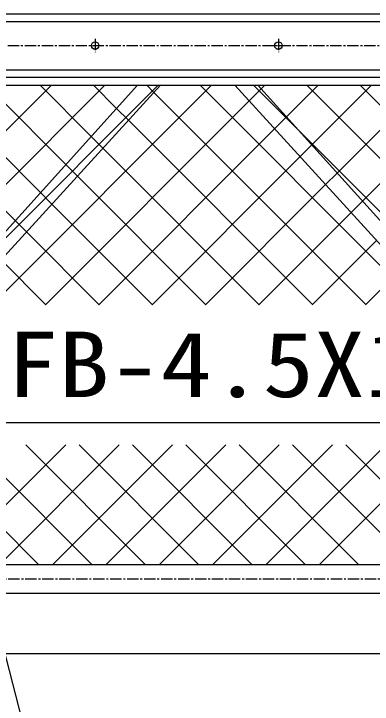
# Model space of a CAD drawing. Units: millimetres, scale not verified. Extents: x -5940 to 5940, y -4200 to 4200.
# Drawn here: x -3472 to -2997, y -2035 to -1121 of the extents above; entities that cross this region are included whole.
import ezdxf
from ezdxf.enums import TextEntityAlignment as Align

# ---------------------------------------------------------------- set-up
doc = ezdxf.new("R2010")
doc.units = ezdxf.units.MM
doc.header["$LTSCALE"] = 20
doc.linetypes.add('USER2', pattern=[1.125, 0.75, -0.125, 0.125, -0.125])
for name, color, linetype, lineweight in [('0-0_6文字', 7, 'Continuous', 25), ('0-6_2網', 2, 'Continuous', 25), ('0-8_0', 7, 'Continuous', 25), ('0-9_1部材', 7, 'Continuous', 25), ('0-A_中心線', 1, 'USER2', 25), ('0-C_8部品', 7, 'Continuous', 25), ('0-E_GL', 7, 'Continuous', 25)]:
    doc.layers.add(name, color=color, linetype=linetype, lineweight=lineweight)
doc.styles.add('ＭＳ ゴシック', font='')
doc.styles.get('ＭＳ ゴシック').set_extended_font_data('MS Gothic')

msp = doc.modelspace()

# ---------------------------------------------------------------- linework, layer by layer
at = {"layer": '0-0_6文字'}
for points in [[(-2975.09, -1662.45), (-3487.86, -1662.45), (-3546.88, -1510.15)], [(-2693.51, -2218.87), (-3419.05, -2218.87), (-3507.23, -1877.2)]]:
    msp.add_lwpolyline(points, dxfattribs=at)
at = {"layer": '0-6_2網'}
for p, q in [((-3858.93, -1723.04), (-3351.51, -1215.62)), ((-3858.93, -1652.33), (-3422.22, -1215.62)), ((-3802.48, -1808.01), (-3210.09, -1215.62)), ((-3470.21, -1394.87), (-3649.45, -1215.62)), ((-3436.6, -1357.76), (-3578.74, -1215.62)), ((-3567.73, -1502.55), (-3280.8, -1215.62)), ((-3403, -1320.65), (-3508.03, -1215.62)), ((-3335.79, -1246.44), (-3366.61, -1215.62)), ((-3286.43, -1225.09), (-3295.9, -1215.62)), ((-2692.27, -1748.54), (-3225.19, -1215.62)), ((-3160.02, -1236.26), (-3144.31, -1220.55)), ((-3093.98, -1276.12), (-3154.48, -1215.62)), ((-3144.31, -1220.55), (-3139.38, -1215.62)), ((-3110.7, -1257.66), (-3068.67, -1215.62)), ((-2597.73, -1701.66), (-3083.77, -1215.62)), ((-3077.1, -1294.76), (-2997.96, -1215.62)), ((-3043.49, -1331.87), (-2927.25, -1215.62)), ((-2597.73, -1630.95), (-3013.06, -1215.62)), ((-3009.89, -1368.98), (-2856.54, -1215.62)), ((-3005.17, -1506.36), (-3286.43, -1225.09)), ((-3430.11, -1506.36), (-3160.02, -1236.26)), ((-3320.18, -1262.05), (-3335.79, -1246.44)), ((-3126.27, -1273.23), (-3110.7, -1257.66)), ((-3075.88, -1506.36), (-3320.18, -1262.05)), ((-3359.4, -1506.36), (-3126.27, -1273.23)), ((-2618.23, -1751.87), (-3093.98, -1276.12)), ((-3092.52, -1310.19), (-3077.1, -1294.76)), ((-3146.59, -1506.36), (-3353.93, -1299.01)), ((-3288.69, -1506.36), (-3092.52, -1310.19)), ((-3387.68, -1335.98), (-3403, -1320.65)), ((-3058.77, -1347.15), (-3043.49, -1331.87)), ((-3217.3, -1506.36), (-3387.68, -1335.98)), ((-3217.98, -1506.36), (-3058.77, -1347.15)), ((-3421.43, -1372.94), (-3436.6, -1357.76)), ((-3025.02, -1384.11), (-3009.89, -1368.98)), ((-3288.01, -1506.36), (-3421.43, -1372.94)), ((-3147.27, -1506.36), (-3025.02, -1384.11)), ((-3455.18, -1409.9), (-3470.21, -1394.87)), ((-3358.72, -1506.36), (-3455.18, -1409.9)), ((-3076.56, -1506.36), (-2991.28, -1421.07)), ((-3429.43, -1506.36), (-3488.92, -1446.86)), ((-3005.85, -1506.36), (-2957.53, -1458.03)), ((-3368.61, -1850.02), (-3623.92, -1594.71)), ((-3066.67, -1850.02), (-2822.53, -1605.88)), ((-3439.32, -1850.02), (-3657.67, -1631.67)), ((-3561.65, -1850.02), (-3403.23, -1691.6)), ((-3490.94, -1850.02), (-3332.52, -1691.6)), ((-3297.9, -1850.02), (-3456.32, -1691.6)), ((-3420.22, -1850.02), (-3261.8, -1691.6)), ((-3227.19, -1850.02), (-3385.61, -1691.6)), ((-3349.51, -1850.02), (-3191.09, -1691.6)), ((-3156.47, -1850.02), (-3314.89, -1691.6)), ((-3278.8, -1850.02), (-3120.38, -1691.6)), ((-3085.76, -1850.02), (-3244.18, -1691.6)), ((-3208.09, -1850.02), (-3049.67, -1691.6)), ((-3015.05, -1850.02), (-3173.47, -1691.6)), ((-3137.38, -1850.02), (-2978.96, -1691.6)), ((-2944.34, -1850.02), (-3102.76, -1691.6)), ((-2873.63, -1850.02), (-3032.05, -1691.6))]:
    msp.add_line(p, q, dxfattribs=at)
msp.add_lwpolyline([(-3353.93, -1299.01), (-3369.4, -1283.55), (-3437.32, -1215.62)], dxfattribs=at)
at = {"layer": '0-8_0'}
for p, q in [((-3886.23, -1131.12), (-2898.23, -1131.12)), ((-3886.23, -1195.12), (-2898.23, -1195.12))]:
    msp.add_line(p, q, dxfattribs=at)
at = {"layer": '0-9_1部材'}
for p, q in [((-3886.23, -1121.12), (-2569.23, -1121.12)), ((-3886.23, -1205.12), (-2637.98, -1205.12)), ((-3886.23, -1215.62), (-2637.98, -1215.62)), ((-3824.46, -1786.04), (-3307.88, -1215.62)), ((-3810.95, -1799.54), (-3277.78, -1215.62)), ((-2645.7, -1799.54), (-3178.87, -1215.62)), ((-2632.19, -1786.04), (-3148.77, -1215.62)), ((-3785.43, -1850.02), (-2671.23, -1850.02)), ((-3785.43, -1888.12), (-2671.23, -1888.12))]:
    msp.add_line(p, q, dxfattribs=at)
at = {"layer": '0-A_中心線'}
for p, q in [((-3952.54, -1163.12), (-1062.68, -1163.12)), ((-3951.84, -1869.07), (-1061.11, -1869.07))]:
    msp.add_line(p, q, dxfattribs=at)
at = {"layer": '0-C_8部品', "color": 1, "linetype": 'USER2'}
for p, q in [((-3364.23, -1154.12), (-3364.23, -1172.12)), ((-3121.23, -1154.12), (-3121.23, -1172.12))]:
    msp.add_line(p, q, dxfattribs=at)
at = {"layer": '0-C_8部品'}
for centre in [(-3364.23, -1163.12), (-3121.23, -1163.12)]:
    msp.add_circle(centre, 5, dxfattribs=at)
at = {"layer": '0-E_GL'}
msp.add_line((-3805.83, -1968.12), (-2550.73, -1968.12), dxfattribs=at)

# ---------------------------------------------------------------- texts
at = {"layer": '0-0_6文字', "style": 'ＭＳ ゴシック', "width": 1.15}
msp.add_text('FB-4.5X19', height=86.66, dxfattribs=at).set_placement((-3480.9, -1654.53), align=Align.BOTTOM_LEFT)

doc.saveas('drawing.dxf')
